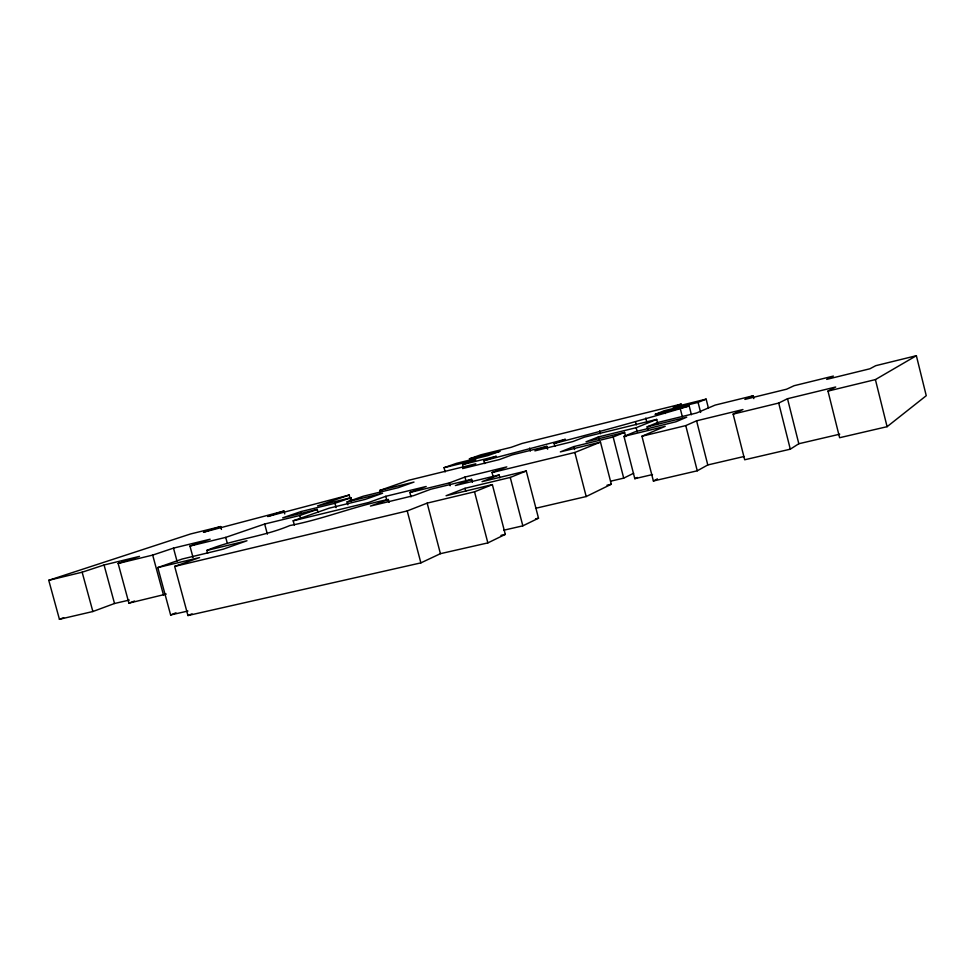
<?xml version="1.0" encoding="UTF-8"?>
<svg xmlns="http://www.w3.org/2000/svg" width="975" height="975" viewBox="0 0 975 975"><rect width="100%" height="100%" fill="white"/><g stroke="black" fill="none" stroke-linecap="round" stroke-linejoin="round"><path stroke-width="1.46" d="M839.731 434.192L798.818 443.735L790.298 449.183L744.681 459.773L733.139 414.107L778.708 403.053L787.507 398.714L835.685 387.002L827.982 391.097L839.621 437.714L887.092 426.684L926.25 395.704L916.366 355.704L875.733 365.686L869.907 368.782L826.703 379.372L833.369 376.082L794.077 385.722L786.63 389.196L744.876 399.421L753.127 395.765L753.846 398.629M827.982 391.097L875.404 379.592L916.366 355.704M652.507 474.557L634.81 478.688L623.976 436.373L665.218 426.331L641.94 436.227L653.384 480.992L697.259 470.803L707.789 464.953L744.047 456.495M653.384 480.992L657.394 478.883M634.81 478.688L637.309 477.433M535.58 508.304L586.194 496.543L611.301 484.234L600.478 442.114L560.345 451.888L573.848 446.587L613.153 436.995L624.585 432.376L625.694 436.69M610.582 481.211L623.707 478.14L633.652 473.253M187.931 611.033L170.625 614.969L157.804 567.572L199.558 557.578L174.683 566.402L187.943 615.53L420.871 562.88L440.42 553.678L487.853 542.904L505.306 534.385L492.363 484.624L446.062 495.739L465.026 488.304L510.254 477.433L526.268 470.998L538.505 518.2L522.832 525.842L503.831 530.193M733.139 414.107L742.938 409.537L696.589 420.81L685.766 425.6L641.94 436.227M187.943 615.53L192.026 613.86M623.976 436.373L635.481 431.633L675.919 421.773L686.753 417.166L647.144 426.843L647.888 429.731M647.144 426.843L657.674 422.516L696.516 413.01L715.126 405.1L753.127 395.765M170.625 614.969L175.975 612.812M554.897 446.404L554.141 443.503C599.406 431.779 644.499 419.433 689.191 405.953L691.421 414.741M689.191 405.953L655.066 414.375L664.536 410.658L698.076 402.383L706.144 399.128L708.374 407.952M493.192 476.872L492.07 472.546L574.848 452.473L600.478 442.114M624.585 432.376L586.012 441.809L598.357 436.946L636.188 427.696L656.711 419.408L657.82 423.772M174.683 566.402L407.221 510.937L427.172 503.124L474.533 491.802L492.363 484.624M499.87 477.908L499.115 474.971L482.016 481.662L526.268 470.998M492.07 472.546L506.817 466.891L464.953 477.067L449.39 482.905L409.878 492.485L411.023 496.884M472.388 482.272L471.62 479.334L455.398 485.538L499.115 474.971M129.322 600.064L114.526 603.501L92.869 611.52L59.426 619.296L48.75 580.308L82.144 572.203L104.057 564.988L139.498 556.384L118.146 563.477L128.919 603.147L166.262 594.067M554.141 443.503L565.39 439.286L483.953 460.736L484.697 463.6M128.919 603.147L134.55 601.039M547.609 449.195L546.878 446.355L534.873 450.864L572.983 441.529L584.33 437.166L656.711 419.408M389.098 502.381L388.342 499.505L370.463 506.062L413.753 495.592L430.804 489.231L471.62 479.334M409.878 492.485L426.185 486.488L385.795 496.312L368.745 502.466L293.183 520.796L294.328 525.062M59.426 619.296L63.68 617.736M483.953 460.736L496.348 456.263L462.601 464.563L463.357 467.476M462.601 464.563L475.8 459.883L444.052 467.695L445.161 471.937M157.804 567.572L182.24 559.016L223.178 549.193L246.98 540.759L206.846 550.412L207.626 553.312M206.846 550.412C233.647 539.126 263.116 536.908 289.868 525.537C323.395 519.2 354.839 505.94 388.342 499.505M444.052 467.695L456.519 463.332L487.805 455.617L500.053 451.267L469.268 458.859L480.87 454.801L511.205 447.306L521.978 443.479L681.452 404.016L673.14 407.282L706.144 399.128M293.183 520.796L329.209 508.17L365.357 499.358L382.59 493.24L347.088 501.893L347.856 504.758M347.088 501.893L363.261 496.226L398.166 487.695L413.997 482.064L379.702 490.462L380.457 493.313M379.702 490.462L408.915 480.224L475.812 463.795L462.589 468.573L499.492 459.53L512.107 454.898L546.878 446.355M193.062 557.602L189.954 546.061L225.725 537.383L264.664 524.026L299.812 515.47L317.241 509.425L317.996 512.277M317.241 509.425L282.665 517.859L300.958 511.582L334.937 503.283L350.951 497.725L351.707 500.565M350.768 500.918L349.208 495.032L317.521 505.903L350.951 497.725M189.954 546.061L210.149 539.212L173.489 548.121L152.685 555.092L118.146 563.477M284.761 513.935L283.981 511.034L267.686 516.506L349.208 495.032M221.447 529.425L220.679 526.573L203.446 532.253L283.981 511.034M48.75 580.308L190.625 533.947L220.679 526.573M606.986 485.233L611.301 484.234M535.543 518.883L538.505 518.2M500.967 535.385L505.306 534.385M104.057 564.988L114.526 603.501M82.144 572.203L92.869 611.52M173.489 548.121L177.023 561.173M152.685 555.092L163.52 595.116M225.725 537.383L227.285 543.209M264.664 524.026L267.369 534.154M334.937 503.283L336.095 507.634M300.958 511.582L301.726 514.459M299.812 515.47L300.592 518.383M407.221 510.937L420.871 562.88M385.795 496.312L386.965 500.711M464.953 477.067L466.087 481.406M465.026 488.304L465.794 491.217M449.39 482.905L450.145 485.757M427.172 503.124L440.42 553.678M510.254 477.433L522.832 525.842M474.533 491.802L487.853 542.904M573.848 446.587L574.592 449.499M574.848 452.473L586.194 496.543M529.608 448.086L530.363 451.035M635.542 422.029L636.285 424.929M636.188 427.696L637.297 432.071M613.153 436.995L623.707 478.14M599.686 430.852L600.417 433.729M598.357 436.946L599.101 439.847M696.589 420.81L707.789 464.953M685.766 425.6L697.259 470.803M680.489 409.463L682.305 416.63M664.536 410.658L665.255 413.51M645.779 418.019L646.864 422.285M698.076 402.383L700.623 412.425M787.507 398.714L798.818 443.735M778.708 403.053L790.298 449.183M875.404 379.592L887.092 426.684"/></g></svg>
